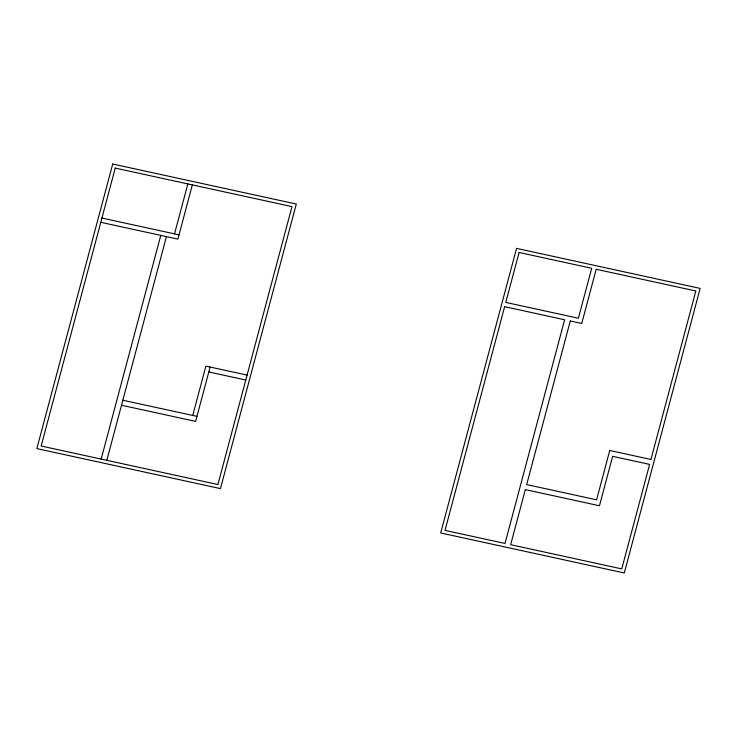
<?xml version="1.0" encoding="UTF-8"?>
<svg xmlns="http://www.w3.org/2000/svg" width="737" height="737" viewBox="0 0 737 737"><rect width="100%" height="100%" fill="white"/><g stroke="black" fill="none" stroke-linecap="round" stroke-linejoin="round"><path stroke-width="1.11" d="M101.162 459.087L160.786 235.389M106.81 460.321L166.442 236.623M174.531 233.869L187.843 183.928M192.339 184.904L177.884 239.11L100.785 222.307M192.735 415.456L205.89 366.123L247.079 375.096M210.109 367.044L195.618 421.398L121.494 405.239M101.918 218.051L179.017 234.854M208.792 371.973L245.771 380.034M122.83 400.219L196.963 416.368M112.706 164.019L36.85 448.593L220.446 488.613L296.302 204.038L112.706 164.019M115.239 168.1L41.161 446.014L217.912 484.531L291.99 206.618L115.239 168.1M516.554 248.387L440.698 532.962L624.294 572.981L700.15 288.407L516.554 248.387M504.633 306.675L445.01 530.382L505.011 543.455L564.634 319.757L504.633 306.675M519.088 252.469L505.775 302.41L578.379 318.237L591.7 268.286L519.088 252.469M525.343 489.608L510.658 544.689L621.761 568.9L649.619 464.393L612.64 456.341L599.467 505.766L525.343 489.608M570.291 320.982L526.679 484.587L596.583 499.815L609.739 450.482L650.937 459.464L695.839 290.986L596.187 269.272L581.733 323.479L570.291 320.982"/></g></svg>
